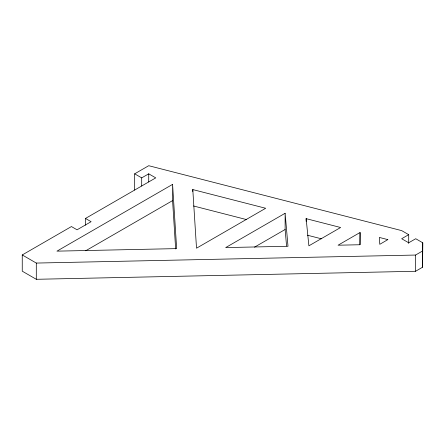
<?xml version="1.0" encoding="UTF-8"?>
<svg xmlns="http://www.w3.org/2000/svg" width="445" height="445" viewBox="0 0 445 445"><rect width="100%" height="100%" fill="white"/><g stroke="black" fill="none" stroke-linecap="round" stroke-linejoin="round"><path stroke-width="0.67" d="M360.077 232.496L359.927 244.744L338.067 245.206L360.077 232.496L360.077 244.667M85.485 225.203L85.485 218.445L91.108 221.688L77.057 229.804L71.434 226.555L22.25 254.952L22.25 271.177L36.301 279.293L415.558 271.278L422.583 267.217L422.75 242.781L415.725 238.726L408.699 242.781L401.674 238.726L408.699 234.671L408.699 243.46M422.583 267.217L422.75 242.781M134.674 190.048L134.674 173.823L148.725 165.707L401.674 230.616L408.699 234.671M134.674 173.823L141.699 177.878L148.725 173.823L155.75 177.878L85.485 218.445M172.582 184.386L56.943 251.147L176.654 248.616L172.582 184.386L172.582 200.612L175.647 248.961M85.707 250.769L172.582 200.612M285.128 213.266L225.687 247.581L287.998 246.263L285.128 213.266L285.128 229.492L286.563 245.99M254.507 247.17L285.128 229.492M22.25 254.952L36.301 263.067L415.558 255.046L422.583 250.991M192.796 189.576L265.671 208.271L196.518 248.199L192.796 189.576L192.796 191.6M306.138 218.656L340.62 227.506L308.891 245.824L306.138 218.656L306.138 221.36M193.469 205.968L246.285 219.524M307.462 235.221L321.39 238.798M415.558 255.046L415.558 271.278M148.725 173.823L148.725 181.933M141.699 177.878L141.699 185.993M36.301 263.067L36.301 279.293M387.829 239.616L379.785 244.322L379.351 237.441L387.829 239.616"/></g></svg>
